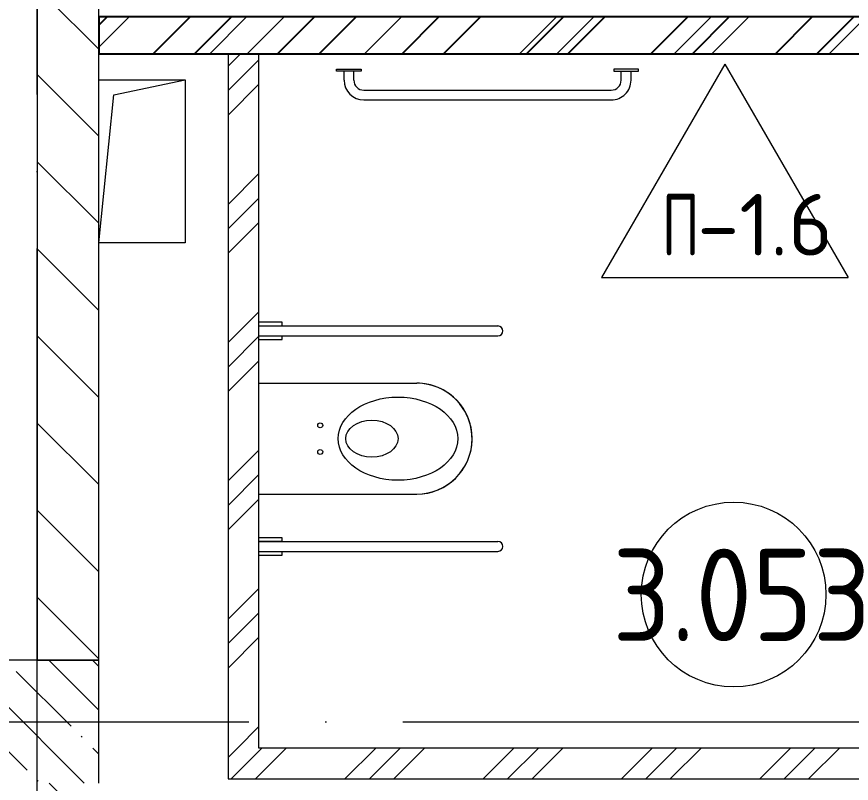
# Model space of a CAD drawing. Header units: millimetres. Extents: x -68946 to 690821, y -552984 to 293768.
# Drawn here: x 164486 to 167197, y -239531 to -237041 of the extents above; entities that cross this region are included whole.
import ezdxf

# ---------------------------------------------------------------- set-up
doc = ezdxf.new("R2010")
doc.units = ezdxf.units.MM
doc.linetypes.add('ADSK_Линия сетки', pattern=[2500, 2000, -250, 0, -250])
doc.layers.get('Defpoints').update_dxf_attribs({"color": 250})
for name, color, linetype, lineweight in [('0) блоки', 250, 'Continuous', 25), ('A-AREA-____-IDEN', 250, 'Continuous', 9), ('A-DETL-GENF-OTLN', 250, 'Continuous', 5), ('A-FLOR-____-IDEN', 250, 'Continuous', 9), ('A-FLOR-____-OTLN', 250, 'Continuous', 9), ('A-GLAZ-____-OTLN', 250, 'Continuous', 5), ('A-WALL-____-MCUT', 250, 'Continuous', 13), ('A-WALL-____-PATT', 250, 'Continuous', 13), ('P-SANR-FIXT-OTLN', 250, 'Continuous', 9), ('S-COLS-____-MCUT', 250, 'Continuous', 25), ('S-COLS-____-OTLN', 250, 'Continuous', 9), ('S-GRID-____-OTLN', 250, 'Continuous', 9)]:
    doc.layers.add(name, color=color, linetype=linetype, lineweight=lineweight)
doc.styles.add('ISOCPEUR_1', font='isocpeur.ttf', dxfattribs={"width": 0.9, "height": 249.9999999999997})
doc.styles.add('ISOCPEUR_2', font='isocpeur.ttf', dxfattribs={"height": 160})
doc.styles.get("Standard").update_dxf_attribs({"font": 'ГОСТ тип А.ttf'})
doc.dimstyles.new('А3', dxfattribs={"dimtxt": 333, "dimasz": 222, "dimexe": 222, "dimexo": 111, "dimgap": 111, "dimtad": 1, "dimtoh": 1, "dimdec": 0, "dimrnd": 0.0015, "dimzin": 0, "dimdsep": 46, "dimtxsty": 'Standard', "dimblk": 'OBLIQUE', "dimcen": 0, "dimclrd": 7, "dimclre": 7, "dimclrt": 7, "dimadec": 0, "dimazin": 0, "dimtfac": 1, "dimtdec": 0, "dimtofl": 0, "dimtmove": 0, "dimatfit": 3, "dimfxl": 1, "dimtolj": 1, "dimtzin": 0, "dimarcsym": 0})
pattern_1 = [(45, (28052.90571695147, -258555.9291807465), (-224.5064030267289, 224.5064030267289), []), (45, (28132.28071695147, -258555.9291807465), (0, 449.0128060534577), []), (45, (27973.53071695147, -258555.9291807465), (0, 449.0128060534577), [])]

# ---------------------------------------------------------------- blocks, each defined once
blk = doc.blocks.new('Поручень - гибкая подводка_ 640х550х165 PN6_3_ ХВ_ГВ накидная гайка BP DN15_ К-гл_кон_ П DN 50-28570645-АР1_Маркировочный план 3 этажа секция 2_3')
at = {"layer": 'P-SANR-FIXT-OTLN', "lineweight": 5}
for p, q in [((-369.9228162238455, -1.446642805547072e-12), (-289.9228162238526, -1.446642805547072e-12)), ((-369.9228162238455, -5.999999999986885), (-369.9228162238455, -1.446642805547072e-12)), ((-289.9228162238526, -5.999999999986885), (-369.9228162238455, -5.999999999986885)), ((-345.9228162238527, -36.00000000000146), (-345.9228162238527, -5.999999999986885)), ((-313.9228162238525, -36.00000000000146), (-313.9228162238525, -5.999999999986885)), ((-289.9228162238526, -1.446642805547072e-12), (-289.9228162238526, -5.999999999986885)), ((610.0771837761549, -1.446642805547072e-12), (530.0771837761621, -1.446642805547072e-12)), ((530.0771837761621, -1.446642805547072e-12), (530.0771837761621, -5.999999999986885)), ((530.0771837761621, -5.999999999986885), (610.0771837761549, -5.999999999986885)), ((554.0771837761621, -36.00000000000145), (554.0771837761621, -5.999999999986885)), ((586.0771837761621, -36.00000000000145), (586.0771837761621, -5.999999999986885)), ((610.0771837761549, -5.999999999986885), (610.0771837761549, -1.446642805547072e-12)), ((-281.9228162238526, -67.99999999998694), (522.077183776162, -67.99999999998694)), ((-281.9228162238526, -100.0000000000015), (522.077183776162, -100.0000000000015))]:
    blk.add_line(p, q, dxfattribs=at)
for centre, radius, start, end in [((-281.9228162238526, -36.00000000000145), 64.00000000000007, 179.9999999999999, 269.9999999999997), ((-281.9228162238526, -36.00000000000145), 32.00000000000007, 180, 269.9999999999996), ((522.077183776162, -36.00000000000145), 31.99999999999994, 269.9999999999995, 9.541664044390551e-14), ((522.077183776162, -36.00000000000145), 63.99999999999995, 269.9999999999996, 5.088887490341627e-14)]:
    blk.add_arc(centre, radius, start, end, dxfattribs=at)
blk = doc.blocks.new('Н_Общий_Унитаз_МГН - Унитаз_ 360х700х360-28803619-АР1_Маркировочный план 3 этажа секция 2_3')
at = {"layer": 'P-SANR-FIXT-OTLN', "lineweight": 5}
for p, q in [((-180.0000000000007, 627.1823099455282), (-179.9999999999998, 115.0114052772447)), ((-180.0000000000007, 627.1823099455282), (-179.9999999999998, 115.0114052772447)), ((179.9999999999992, 627.182309945504), (180.0000000000003, 115.0114052772433)), ((179.9999999999992, 627.182309945504), (180.0000000000003, 115.0114052772433))]:
    blk.add_line(p, q, dxfattribs=at)
for centre, radius in [((-43.14437397960913, 428.3699767243557), 8.00000000000001), ((-43.14437397960913, 428.3699767243557), 8.00000000000001), ((43.14437397960974, 428.3699767243557), 7.999999999999994), ((43.14437397960974, 428.3699767243557), 7.999999999999994)]:
    blk.add_circle(centre, radius, dxfattribs=at)
for radius, start, end in [(180.0000000000001, 179.9999999999997, 357.1387252905195), (180.0000000000001, 179.9999999999997, 359.9999999999994), (180, 357.1387252905195, 359.9999999999994)]:
    blk.add_arc((2.368771845340239e-13, 115.0114052772439), radius, start, end, dxfattribs=at)
for centre, major_axis, ratio in [((3.044948030930314e-13, 175.660376715548), (0, 194.3510285616959), 0.6946194265040633), ((3.044948030930314e-13, 175.660376715548), (0, 194.3510285616959), 0.6946194265040633), ((4.983516613891846e-13, 260.6603767155466), (5.204748896376251e-15, 85), 0.7058823529411765), ((4.983516613891846e-13, 260.6603767155466), (5.204748896376251e-15, 85), 0.7058823529411765)]:
    blk.add_ellipse(centre, major_axis=major_axis, ratio=ratio, dxfattribs=at)
blk = doc.blocks.new('МГН_Поручень для унитаза_откидной - Поручень настенного крепления левый-28803620-АР1_Маркировочный план 3 этажа секция 2_3')
at = {"layer": 'P-SANR-FIXT-OTLN', "lineweight": 5}
for p, q in [((-28.20000000001568, -7.829095331707042), (-28.20000000001556, -82.99999999999741)), ((-17.00000000001459, -82.99999999999737), (-17.00000000001471, -7.829095331702086)), ((-16.00000000002312, -7.829095331703786), (-16.00000000002187, -784.0000000000036)), ((15.99999999998556, -7.829095331712129), (15.99999999998682, -784.0000000000036)), ((17.00000000000776, -7.829095331709949), (17.00000000000788, -82.99999999999726)), ((28.20000000000722, -82.99999999999724), (28.20000000000709, -7.829095331706874)), ((-28.20000000001556, -82.99999999999741), (-17.00000000001459, -82.99999999999737)), ((17.00000000000788, -82.99999999999727), (28.20000000000722, -82.99999999999724))]:
    blk.add_line(p, q, dxfattribs=at)
blk.add_arc((-1.752891165551773e-11, -784.0000000000036), 16.00000000000434, 180, 0, dxfattribs=at)
blk = doc.blocks.new('МГН_Поручень для унитаза_откидной - Поручень настенного крепления правый-28803621-АР1_Маркировочный план 3 этажа секция 2_3')
at = {"layer": 'P-SANR-FIXT-OTLN', "lineweight": 5}
for p, q in [((-28.20000000001568, -7.829095331740924), (-28.20000000001556, -82.99999999999741)), ((-17.00000000001459, -82.99999999999737), (-17.00000000001471, -7.829095331735967)), ((-16.00000000002312, -7.829095331737761), (-16.00000000002187, -784.0000000000036)), ((15.99999999998556, -7.829095331746012), (15.99999999998682, -784.0000000000036)), ((17.00000000000776, -7.829095331743831), (17.00000000000788, -82.99999999999726)), ((28.20000000000722, -82.99999999999724), (28.20000000000709, -7.829095331740747)), ((-28.20000000001556, -82.99999999999741), (-17.00000000001459, -82.99999999999737)), ((17.00000000000788, -82.99999999999727), (28.20000000000722, -82.99999999999724))]:
    blk.add_line(p, q, dxfattribs=at)
blk.add_arc((-1.752891165551773e-11, -784.0000000000036), 16.00000000000434, 180, 0, dxfattribs=at)
blk = doc.blocks.new('_Wn_-As_OpeningMEP_floor__Rectangular - _Wn_-As_OpeningMEP_floor__Rectangular-39867366-АР1_Маркировочный план 3 этажа секция 2_3')
at = {"layer": 'A-DETL-GENF-OTLN', "lineweight": 5}
for p, q in [((-91.26535054647044, 266.2653505464732), (140.0000000000008, 314.9999999997499)), ((-139.9780783617321, -214.7835190148173), (-91.26535054647044, 266.2653505464732))]:
    blk.add_line(p, q, dxfattribs=at)
blk = doc.blocks.new('AAR_СКБ_Марка_Помещения_мал - Номер-28977439-АР1_Маркировочный план 3 этажа секция 2_3')
at = {"layer": 'A-AREA-____-IDEN'}
blk.add_circle((-0.02751135407025852, 0), 3.000000000000003, dxfattribs=at)
blk = doc.blocks.new('AAR_СКБ_Марка_Перекрытия - Марка пола-17325028-АР1_Маркировочный план 3 этажа секция 2_3')
at = {"layer": 'A-FLOR-____-IDEN'}
for p, q in [((5.075939668586216e-14, 6.931689435560813), (-4.002012761559915, -1.142086425431899e-13)), ((5.287437154777308e-14, 6.931689435560813), (4.002012761560035, -1.438182906099428e-13)), ((-4.002012761559908, -1.074666292582693e-13), (4.002012761560027, -1.333313413701867e-13))]:
    blk.add_line(p, q, dxfattribs=at)
blk = doc.blocks.new('_Oblique')
at = {"color": 0, "linetype": 'ByBlock', "lineweight": -2}
blk.add_line((-0.5, -0.5), (0.5, 0.5), dxfattribs=at)
blk = doc.blocks.new('*D5423')
at = {"color": 7, "lineweight": -2, "transparency": 16777216}
for p, q in [((164752.9007198158, -236930.7622015399), (164752.8872398817, -236631.3361695596)), ((168293.0512050208, -236930.6028266353), (168293.0377250867, -236631.1767946551)), ((164752.8972341542, -236853.3361693347), (168293.0477193592, -236853.1767944302))]:
    blk.add_line(p, q, dxfattribs=at)
at = {"layer": 'Defpoints', "color": 0, "lineweight": 30, "transparency": 16777216}
for p in [(168293.0477193592, -236853.1767944302), (164752.9057169521, -237041.7622014274), (168293.0562021571, -237041.6028265229)]:
    blk.add_point(p, dxfattribs=at)
at = {"color": 7, "lineweight": -2, "transparency": 16777216, "xscale": 222, "yscale": 222, "zscale": 222}
for p, rotation in [((164752.8972341542, -236853.3361693347), 180.0025794127736), ((168293.0477193592, -236853.1767944302), 0.002579412773576604)]:
    blk.add_blockref('_Oblique', p, dxfattribs=dict(at, rotation=rotation))
at = {"color": 7, "transparency": 16777216, "insert": (166522.9599839161, -236575.7564821636), "char_height": 333, "attachment_point": 5, "rotation": 0.0025794127735766044}
blk.add_mtext('\\A1;3540', dxfattribs=at)

msp = doc.modelspace()

# ---------------------------------------------------------------- hatches: boundary and pattern name
at = {"layer": '0) блоки'}
h = msp.add_hatch(dxfattribs=at)
h.set_pattern_fill('ANSI32', color=256, scale=30)
h.set_pattern_definition([(45, (0, 0), (-202.055762724056, 202.055762724056), []), (45, (134.7039, 0), (-202.055762724056, 202.055762724056), [])])
h.paths.add_polyline_path([(164752.9057169521, -237041.9215763322), (164752.9057169521, -237161.7622014274), (168293.0562021571, -237161.443451618), (168293.0562021571, -237041.6028265229)])
at = {"layer": 'A-WALL-____-PATT', "lineweight": 15}
h = msp.add_hatch(dxfattribs=at)
h.set_pattern_fill('FP_1', color=256, style=0, pattern_type=2)
h.set_pattern_definition([(135, (28052.90571695147, -258555.9291807465), (-141.4213562373095, -141.4213562373095), [])])
h.paths.add_polyline_path([(164728.283755318, -239730.9285946433), (164752.9057169522, -239730.9285946433), (164752.8837953128, -239530.9291807485), (164552.9057169522, -239530.9291807485), (164552.9057169522, -239730.9285946433)])
h.paths.add_polyline_path([(164552.9057169522, -239130.9280085385), (164752.9056388049, -239130.9280085385), (164752.8837953139, -236130.9291807485), (164552.9057169522, -236130.9291807485), (164552.9057169522, -237713.7218791982)])
h.paths.add_polyline_path([(164752.9057169522, -235730.9291807485), (164752.8837953126, -235090.928594643), (164552.9057169522, -235090.928594643), (164552.9057169522, -235730.9291807485), (164752.8837953139, -235730.9291807485)])
h.paths.add_polyline_path([(164552.9057169522, -234890.9285946429), (164752.9057169522, -234890.9285946429), (164752.8837953126, -232880.9286082165), (164552.9057169522, -232880.9286082165), (164552.9057169522, -234641.3807912982)])
h.paths.add_polyline_path([(164728.283755318, -230680.9286082165), (164752.9057169522, -230680.9286082165), (164752.8837953125, -230430.929690723), (164552.906035376, -230430.9285946429), (164552.9057169522, -230680.9286082165), (164632.9057169524, -230680.9286082165)])
h = msp.add_hatch(dxfattribs=at)
h.set_pattern_fill('FP_2', color=256, style=0, pattern_type=2)
h.set_pattern_definition([(45, (28052.90571695147, -258555.9291807465), (-251.4471713899363, 251.4471713899363), []), (45, (28052.90571695147, -258174.9291807465), (-251.4471713899363, 251.4471713899363), [])])
h.paths.add_polyline_path([(167431.4897439602, -237161.7622014277), (168302.9057169544, -237161.7622014277), (168302.9057169544, -237041.7622014274), (164752.9057169522, -237041.7622014274), (164752.9057169522, -237161.7622014277), (167328.77468332, -237161.7622014277)])
h = msp.add_hatch(dxfattribs=at)
h.set_pattern_fill('FP_11', color=256, style=0, pattern_type=2)
h.set_pattern_definition(pattern_1)
h.paths.add_polyline_path([(165172.9057169524, -239416.9292014398), (165272.9057169522, -239416.9292014398), (165272.9057169522, -237161.7622014384), (165172.9057169524, -237161.7622014384), (165172.9057169524, -239413.6288714062)])
h = msp.add_hatch(dxfattribs=at)
h.set_pattern_fill('FP_11', color=256, style=0, pattern_type=2)
h.set_pattern_definition(pattern_1)
h.paths.add_polyline_path([(167662.9057169545, -239516.9292014395), (167662.9057169545, -239416.9292014398), (165172.9057169524, -239416.9292014398), (165172.9057169524, -239516.9292014395), (167600.4401182504, -239516.9292014395)])
h.paths.add_polyline_path([(168302.9057169545, -239516.9292014395), (168302.9057169545, -239416.9292014398), (167862.9057169545, -239416.9292014398), (167862.9057169545, -239516.9292014395), (168274.6767511806, -239516.9292014395)])
at = {"layer": 'S-COLS-____-OTLN', "lineweight": 5}
h = msp.add_hatch(dxfattribs=at)
h.set_pattern_fill('FP_19', color=256, style=0, pattern_type=2)
h.set_pattern_definition([(135, (28052.90571695147, -258555.9291807465), (-142.5612123685822, -142.5612123685822), []), (135, (28195.46771695148, -258555.9291807465), (-142.5612123685822, -142.5612123685822), [252.016, -50.403, 3.353, -47.05])])
h.paths.add_polyline_path([(164352.8837953128, -239530.9291807485), (164752.8837953128, -239530.9291807485), (164752.8837953128, -239130.9291807485), (164352.8837953128, -239130.9291807485), (164352.8837953128, -239250.9280085381)])

# ---------------------------------------------------------------- linework, layer by layer
at = {"layer": '0) блоки'}
msp.add_lwpolyline([(164752.9057169521, -237041.9215763322), (164752.9057169521, -237161.7622014274), (168293.0562021571, -237161.443451618), (168293.0562021571, -237041.6028265229)], close=True, dxfattribs=at)
at = {"layer": 'A-FLOR-____-OTLN', "lineweight": 5}
for p, q in [((164752.9057169521, -237245.9285946422), (165032.8837953138, -237245.9285946422)), ((165032.8837953138, -237245.9285946422), (165032.8837953138, -237775.9285946422)), ((165032.8837953138, -237775.9285946422), (164752.9057169521, -237775.9285946422))]:
    msp.add_line(p, q, dxfattribs=at)
at = {"layer": 'A-WALL-____-MCUT', "color": 7, "lineweight": 15}
for p, q in [((164552.9057169521, -236130.9291807486), (164552.9057169521, -239130.9291807486)), ((164752.9057169521, -239130.9291807486), (164752.9057169521, -236130.9291807486)), ((168302.9057169546, -237041.7622014278), (164752.9057169521, -237041.7622014274)), ((164752.9057169521, -237161.7622014274), (168302.9057169546, -237161.7622014278)), ((165272.9057169523, -237161.7622014381), (165172.9057169523, -237161.7622014381)), ((165172.9057169523, -237161.7622014381), (165172.9057169523, -239516.9292014392)), ((165272.9057169523, -239416.9292014392), (165272.9057169523, -237161.7622014381)), ((167672.9057169544, -239416.9292014395), (165272.9057169523, -239416.9292014392)), ((165172.9057169523, -239516.9292014392), (168302.9057169543, -239516.9292014395))]:
    msp.add_line(p, q, dxfattribs=at)
at = {"layer": 'A-WALL-____-MCUT', "lineweight": 15}
msp.add_line((164552.9057169521, -239130.9291807486), (164752.9057169521, -239130.9291807486), dxfattribs=at)
at = {"layer": 'S-COLS-____-MCUT', "lineweight": 5}
for p, q in [((164552.9057169521, -239130.9291807486), (164352.8837953127, -239130.9291807486)), ((164752.8837953127, -239530.9291807486), (164752.8837953127, -239130.9291807486))]:
    msp.add_line(p, q, dxfattribs=at)
at = {"layer": 'S-COLS-____-OTLN', "lineweight": 5}
msp.add_line((164752.8837953127, -239130.9291807486), (164552.9057169521, -239130.9291807486), dxfattribs=at)
at = {"layer": 'S-GRID-____-OTLN', "linetype": 'ADSK_Линия сетки'}
for p, q in [((164552.905716952, -262294.7685412298), (164552.9057169522, -197353.9240502888)), ((93236.83248736343, -239330.9285946425), (181888.582829705, -239330.9285946428))]:
    msp.add_line(p, q, dxfattribs=at)

# ---------------------------------------------------------------- block references
at = {"layer": 'A-AREA-____-IDEN', "xscale": 99.99999999999993, "yscale": 99.99999999999993, "zscale": 99.99999999999993}
msp.add_blockref('AAR_СКБ_Марка_Помещения_мал - Номер-28977439-АР1_Маркировочный план 3 этажа секция 2_3', (166817.0925607542, -238917.8364599125), dxfattribs=at)
at = {"layer": 'A-FLOR-____-IDEN', "xscale": 99.99999999999993, "yscale": 99.99999999999993, "zscale": 99.99999999999993}
msp.add_blockref('AAR_СКБ_Марка_Перекрытия - Марка пола-17325028-АР1_Маркировочный план 3 этажа секция 2_3', (166785.9618683998, -237888.2205188795), dxfattribs=at)
at = {"layer": 'A-GLAZ-____-OTLN'}
msp.add_blockref('_Wn_-As_OpeningMEP_floor__Rectangular - _Wn_-As_OpeningMEP_floor__Rectangular-39867366-АР1_Маркировочный план 3 этажа секция 2_3', (164892.8837953138, -237560.9285946422), dxfattribs=at)
at = {"layer": 'P-SANR-FIXT-OTLN', "lineweight": 5}
msp.add_blockref('Поручень - гибкая подводка_ 640х550х165 PN6_3_ ХВ_ГВ накидная гайка BP DN15_ К-гл_кон_ П DN 50-28570645-АР1_Маркировочный план 3 этажа секция 2_3', (165894.9994378444, -237211.701213562), dxfattribs=at)
at = {"layer": 'P-SANR-FIXT-OTLN', "lineweight": 5, "rotation": 90.00000000000392}
for name, p in [('МГН_Поручень для унитаза_откидной - Поручень настенного крепления правый-28803621-АР1_Маркировочный план 3 этажа секция 2_3', (165265.0766216205, -238061.7620712309)), ('Н_Общий_Унитаз_МГН - Унитаз_ 360х700х360-28803619-АР1_Маркировочный план 3 этажа секция 2_3', (165900.0880268978, -238411.66220145)), ('МГН_Поручень для унитаза_откидной - Поручень настенного крепления левый-28803620-АР1_Маркировочный план 3 этажа секция 2_3', (165265.0766216206, -238761.6622014501))]:
    msp.add_blockref(name, p, dxfattribs=at)

# ---------------------------------------------------------------- texts
at = {"layer": 'A-AREA-____-IDEN', "insert": (166420.353394027, -238769.176671928), "char_height": 300, "width": 654.1769999999995, "attachment_point": 1, "style": 'ISOCPEUR_1'}
msp.add_mtext('3.053', dxfattribs=at)
at = {"layer": 'A-FLOR-____-IDEN', "char_height": 199.9999999999998, "attachment_point": 1, "style": 'ISOCPEUR_2'}
for s, insert, width in [('\\fISOCPEUR|b0|i0|c204|p34|;\\W.7;П', (166580.7269374341, -237616.8347267947), 140.2953124999999), ('-1.6', (166696.4821457675, -237616.8347267947), 381.6032499999996)]:
    msp.add_mtext(s, dxfattribs=dict(at, insert=insert, width=width))

# ---------------------------------------------------------------- dimensions: what is measured, and where the dimension line sits
dim = msp.add_aligned_dim(p1=(164752.9057169521, -237041.7622014274), p2=(168293.0562021571, -237041.6028265229), distance=188.42603228362876, dimstyle='А3')
dim.commit()
dim.dimension.update_dxf_attribs({"geometry": '*D5423', "text_midpoint": (166522.9599839161, -236575.7564821636)})

doc.saveas('drawing.dxf')
